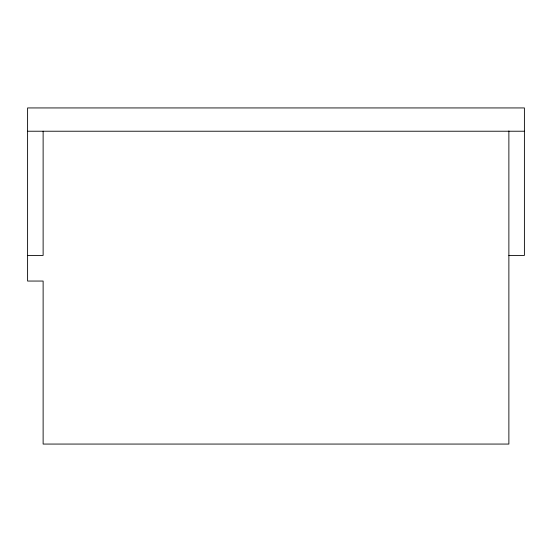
<?xml version="1.0" encoding="UTF-8"?>
<svg xmlns="http://www.w3.org/2000/svg" width="552" height="552" viewBox="0 0 552 552"><rect width="100%" height="100%" fill="white"/><g stroke="black" fill="none" stroke-linecap="round" stroke-linejoin="round"><path stroke-width="0.83" d="M27.6 131.224L524.4 131.224M27.6 255.424L43.125 255.424L43.125 131.224M508.875 255.424L524.4 255.424L524.4 107.937L27.6 107.937L27.6 281.051L43.125 281.051L43.125 444.063L508.875 444.063L508.875 130.976"/></g></svg>
